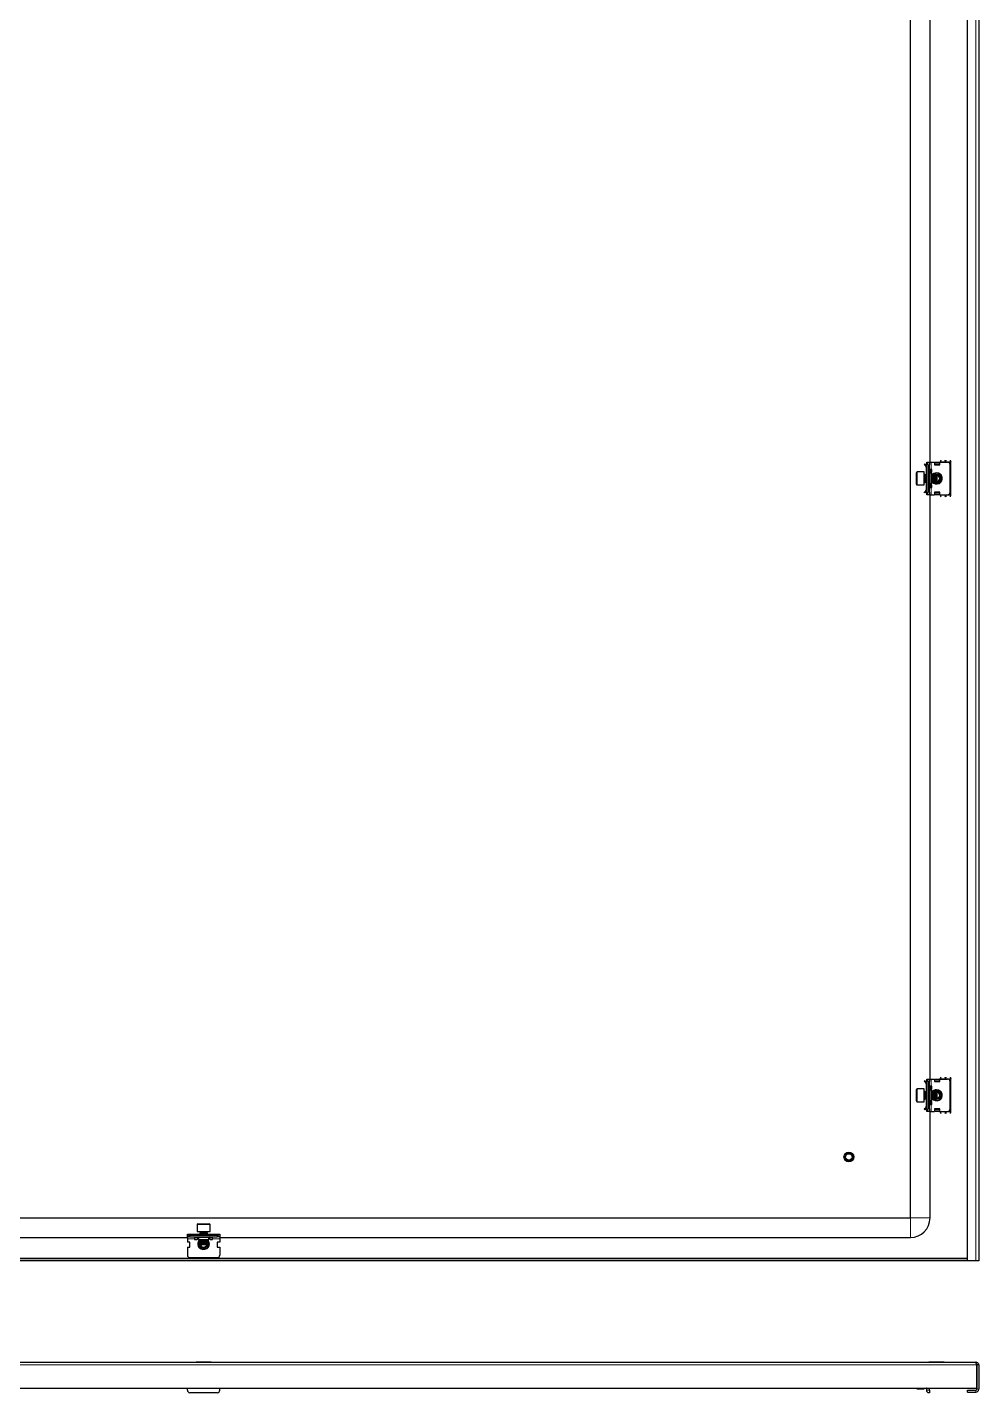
# Model space of a CAD drawing. Header units: millimetres. Extents: x -918 to 2327, y -941 to 1192.
# Drawn here: x 1595 to 2327, y -911 to 140 of the extents above; entities that cross this region are included whole.
import ezdxf

# ---------------------------------------------------------------- set-up
doc = ezdxf.new("R2010")
doc.units = ezdxf.units.MM

msp = doc.modelspace()

# ---------------------------------------------------------------- linework, layer by layer
at = {"color": 7, "linetype": 'Continuous', "lineweight": 25}
for p, q in [((2318.97, -809.47), (2318.97, 945.53)), ((2327.47, 945.53), (2327.47, -809.47)), ((2274.97, -776.47), (2274.97, 912.53)), ((2289.97, -194.47), (2289.97, 330.53)), ((2285.91, -195.83), (2285.56, -196.19)), ((2286.53, -197.16), (2285.56, -196.19)), ((2286.89, -196.81), (2285.91, -195.83)), ((2286.53, -197.16), (2286.89, -196.81)), ((2286.97, -196.47), (2286.97, -196.87)), ((2286.97, -198.22), (2287.47, -198.22)), ((2286.97, -198.22), (2286.97, -201.72)), ((2287.26, -195.77), (2287.47, -195.56)), ((2287.47, -194.47), (2289.47, -194.47)), ((2287.47, -194.74), (2287.47, -194.47)), ((2287.47, -219.21), (2287.47, -194.74)), ((2288.47, -196.47), (2288.47, -217.47)), ((2289.47, -194.47), (2289.47, -196.47)), ((2289.47, -194.47), (2290.97, -194.47)), ((2289.47, -217.47), (2289.47, -196.47)), ((2290.97, -194.47), (2293.47, -194.47)), ((2293.47, -194.47), (2293.47, -196.47)), ((2293.47, -196.47), (2297.47, -196.47)), ((2293.72, -194.85), (2294.22, -194.5)), ((2294.22, -194.85), (2293.72, -195.21)), ((2293.72, -195.21), (2293.72, -194.85)), ((2293.72, -196.12), (2293.72, -195.21)), ((2293.72, -196.47), (2293.72, -196.12)), ((2294.22, -194.5), (2294.22, -194.85)), ((2294.22, -194.5), (2296.72, -194.5)), ((2294.22, -194.85), (2296.72, -194.85)), ((2296.72, -194.85), (2296.72, -194.5)), ((2296.72, -194.5), (2297.22, -194.85)), ((2297.22, -195.21), (2296.72, -194.85)), ((2297.22, -194.85), (2297.22, -195.21)), ((2297.22, -195.21), (2297.22, -196.12)), ((2297.22, -196.12), (2297.22, -196.47)), ((2297.27, -194.59), (2297.27, -196.47)), ((2297.47, -194.59), (2297.27, -194.59)), ((2297.47, -196.47), (2297.47, -194.47)), ((2297.47, -194.47), (2303.47, -194.47)), ((2297.97, -194.47), (2297.97, -194.22)), ((2305.47, -217.47), (2305.47, -196.47)), ((2305.97, -219.72), (2305.97, -194.22)), ((2279.47, -211.37), (2279.47, -202.57)), ((2285.47, -201.97), (2280.07, -201.97)), ((2285.47, -211.97), (2285.47, -201.97)), ((2286.08, -203.97), (2285.72, -203.97)), ((2285.72, -209.97), (2286.08, -209.97)), ((2286.47, -204.53), (2286.08, -203.97)), ((2286.08, -205.83), (2286.08, -203.97)), ((2286.08, -209.97), (2286.08, -205.83)), ((2286.08, -209.97), (2286.47, -209.42)), ((2286.86, -203.97), (2286.47, -204.53)), ((2286.47, -206.04), (2286.47, -204.53)), ((2286.47, -209.42), (2286.47, -206.04)), ((2286.47, -209.42), (2286.86, -209.97)), ((2287.08, -203.97), (2286.86, -203.97)), ((2286.86, -205.83), (2286.86, -203.97)), ((2286.86, -209.97), (2286.86, -205.83)), ((2286.86, -209.97), (2287.08, -209.97)), ((2287.47, -201.72), (2286.97, -201.72)), ((2286.97, -201.72), (2286.97, -203.97)), ((2286.97, -209.97), (2286.97, -212.22)), ((2287.47, -204.53), (2287.08, -203.97)), ((2287.08, -205.83), (2287.08, -203.97)), ((2287.08, -209.97), (2287.08, -205.83)), ((2287.08, -209.97), (2287.47, -209.42)), ((2290.97, -199.97), (2289.47, -199.97)), ((2289.8, -202.94), (2291.47, -201.97)), ((2289.97, -202.84), (2289.97, -201.72)), ((2289.97, -201.72), (2290.47, -201.72)), ((2291.47, -202.97), (2289.97, -202.97)), ((2290.47, -201.72), (2291.47, -201.72)), ((2291.47, -199.97), (2290.97, -199.97)), ((2291.47, -201.97), (2291.47, -199.97)), ((2291.47, -210.97), (2291.47, -202.97)), ((2291.86, -203.97), (2291.47, -204.53)), ((2291.47, -209.42), (2291.86, -209.97)), ((2292.08, -203.97), (2291.86, -203.97)), ((2291.86, -205.83), (2291.86, -203.97)), ((2291.86, -209.97), (2291.86, -205.83)), ((2291.86, -209.97), (2292.08, -209.97)), ((2292.47, -204.53), (2292.08, -203.97)), ((2292.08, -205.83), (2292.08, -203.97)), ((2292.08, -209.97), (2292.08, -205.83)), ((2292.08, -209.97), (2292.47, -209.42)), ((2292.86, -203.97), (2292.47, -204.53)), ((2292.47, -206.04), (2292.47, -204.53)), ((2292.47, -209.42), (2292.47, -206.04)), ((2292.47, -209.42), (2292.86, -209.97)), ((2293.08, -203.97), (2292.86, -203.97)), ((2292.86, -205.83), (2292.86, -203.97)), ((2292.86, -209.97), (2292.86, -205.83)), ((2292.86, -209.97), (2293.08, -209.97)), ((2293.47, -204.53), (2293.08, -203.97)), ((2293.08, -205.83), (2293.08, -203.97)), ((2293.08, -209.97), (2293.08, -205.83)), ((2293.08, -209.97), (2293.47, -209.42)), ((2293.4, -204.42), (2293.64, -204.28)), ((2293.64, -209.66), (2293.4, -209.53)), ((2293.86, -203.97), (2293.47, -204.53)), ((2293.47, -206.04), (2293.47, -204.53)), ((2293.47, -209.42), (2293.47, -206.04)), ((2293.47, -209.42), (2293.86, -209.97)), ((2294.08, -203.97), (2293.86, -203.97)), ((2293.86, -205.83), (2293.86, -203.97)), ((2293.86, -209.97), (2293.86, -205.83)), ((2293.86, -209.97), (2294.08, -209.97)), ((2294.47, -204.53), (2294.08, -203.97)), ((2294.08, -205.83), (2294.08, -203.97)), ((2294.08, -209.97), (2294.08, -205.83)), ((2294.08, -209.97), (2294.47, -209.42)), ((2294.68, -204.23), (2294.31, -204.3)), ((2294.86, -203.97), (2294.47, -204.53)), ((2294.47, -206.04), (2294.47, -204.53)), ((2294.47, -209.42), (2294.47, -206.04)), ((2294.47, -209.42), (2294.86, -209.97)), ((2294.92, -203.97), (2294.86, -203.97)), ((2294.86, -205.83), (2294.86, -203.97)), ((2294.86, -209.97), (2294.86, -205.83)), ((2294.86, -209.97), (2294.92, -209.97)), ((2295.47, -204.53), (2294.92, -203.97)), ((2294.92, -209.97), (2294.92, -203.97)), ((2294.92, -209.97), (2295.47, -209.42)), ((2295.99, -204.41), (2295.17, -204.22)), ((2295.47, -209.42), (2295.47, -204.53)), ((2280.07, -211.97), (2285.47, -211.97)), ((2286.53, -216.78), (2285.56, -217.76)), ((2285.91, -218.11), (2285.56, -217.76)), ((2286.89, -217.14), (2285.91, -218.11)), ((2286.53, -216.78), (2286.89, -217.14)), ((2286.97, -212.22), (2287.47, -212.22)), ((2286.97, -212.22), (2286.97, -215.72)), ((2286.97, -215.72), (2287.47, -215.72)), ((2286.97, -217.47), (2286.97, -217.01)), ((2287.47, -218.39), (2287.26, -218.18)), ((2287.47, -219.47), (2287.47, -219.21)), ((2289.47, -219.47), (2287.47, -219.47)), ((2289.47, -213.97), (2290.97, -213.97)), ((2289.47, -217.47), (2289.47, -219.47)), ((2289.47, -219.47), (2290.97, -219.47)), ((2291.47, -211.97), (2289.8, -211.01)), ((2289.97, -210.97), (2291.47, -210.97)), ((2289.97, -212.22), (2289.97, -211.11)), ((2290.47, -212.22), (2289.97, -212.22)), ((2289.97, -669.47), (2289.97, -219.47)), ((2291.47, -212.22), (2290.47, -212.22)), ((2290.97, -213.97), (2291.47, -213.97)), ((2290.97, -219.47), (2293.47, -219.47)), ((2291.47, -213.97), (2291.47, -211.97)), ((2297.47, -217.47), (2293.47, -217.47)), ((2293.47, -217.47), (2293.47, -219.47)), ((2293.72, -217.83), (2293.72, -217.47)), ((2293.72, -218.74), (2293.72, -217.83)), ((2293.72, -218.74), (2294.22, -219.09)), ((2293.72, -219.09), (2293.72, -218.74)), ((2294.22, -219.45), (2293.72, -219.09)), ((2296.72, -219.09), (2294.22, -219.09)), ((2294.22, -219.09), (2294.22, -219.45)), ((2296.72, -219.45), (2294.22, -219.45)), ((2296.72, -219.09), (2297.22, -218.74)), ((2296.72, -219.45), (2296.72, -219.09)), ((2297.22, -219.09), (2296.72, -219.45)), ((2297.22, -217.47), (2297.22, -217.83)), ((2297.22, -217.83), (2297.22, -218.74)), ((2297.22, -218.74), (2297.22, -219.09)), ((2297.27, -217.47), (2297.27, -219.36)), ((2297.27, -219.36), (2297.47, -219.36)), ((2297.47, -219.47), (2297.47, -217.47)), ((2297.47, -219.47), (2303.47, -219.47)), ((2297.97, -219.72), (2297.97, -219.47)), ((2285.91, -670.83), (2285.56, -671.19)), ((2286.53, -672.16), (2285.56, -671.19)), ((2286.89, -671.81), (2285.91, -670.83)), ((2286.53, -672.16), (2286.89, -671.81)), ((2286.97, -671.47), (2286.97, -671.87)), ((2287.26, -670.77), (2287.47, -670.56)), ((2287.47, -669.47), (2289.47, -669.47)), ((2287.47, -669.74), (2287.47, -669.47)), ((2287.47, -694.21), (2287.47, -669.74)), ((2288.47, -671.47), (2288.47, -692.47)), ((2289.47, -669.47), (2289.47, -671.47)), ((2289.47, -669.47), (2290.97, -669.47)), ((2289.47, -692.47), (2289.47, -671.47)), ((2290.97, -669.47), (2293.47, -669.47)), ((2293.47, -669.47), (2293.47, -671.47)), ((2293.47, -671.47), (2297.47, -671.47)), ((2293.72, -669.85), (2294.22, -669.5)), ((2294.22, -669.85), (2293.72, -670.21)), ((2293.72, -670.21), (2293.72, -669.85)), ((2293.72, -671.12), (2293.72, -670.21)), ((2293.72, -671.47), (2293.72, -671.12)), ((2294.22, -669.5), (2294.22, -669.85)), ((2294.22, -669.5), (2296.72, -669.5)), ((2294.22, -669.85), (2296.72, -669.85)), ((2296.72, -669.85), (2296.72, -669.5)), ((2296.72, -669.5), (2297.22, -669.85)), ((2297.22, -670.21), (2296.72, -669.85)), ((2297.22, -669.85), (2297.22, -670.21)), ((2297.22, -670.21), (2297.22, -671.12)), ((2297.22, -671.12), (2297.22, -671.47)), ((2297.27, -669.59), (2297.27, -671.47)), ((2297.47, -669.59), (2297.27, -669.59)), ((2297.47, -669.47), (2303.47, -669.47)), ((2297.47, -671.47), (2297.47, -669.47)), ((2297.97, -669.47), (2297.97, -669.22)), ((2305.47, -692.47), (2305.47, -671.47)), ((2305.97, -694.72), (2305.97, -669.22)), ((2279.47, -686.37), (2279.47, -677.57)), ((2285.47, -676.97), (2280.07, -676.97)), ((2285.47, -686.97), (2285.47, -676.97)), ((2286.08, -678.97), (2285.72, -678.97)), ((2286.47, -679.53), (2286.08, -678.97)), ((2286.08, -680.83), (2286.08, -678.97)), ((2286.08, -684.97), (2286.08, -680.83)), ((2286.86, -678.97), (2286.47, -679.53)), ((2286.47, -681.04), (2286.47, -679.53)), ((2286.47, -684.42), (2286.47, -681.04)), ((2287.08, -678.97), (2286.86, -678.97)), ((2286.86, -680.83), (2286.86, -678.97)), ((2286.86, -684.97), (2286.86, -680.83)), ((2286.97, -673.22), (2287.47, -673.22)), ((2286.97, -673.22), (2286.97, -676.72)), ((2287.47, -676.72), (2286.97, -676.72)), ((2286.97, -676.72), (2286.97, -678.97)), ((2287.47, -679.53), (2287.08, -678.97)), ((2287.08, -680.83), (2287.08, -678.97)), ((2287.08, -684.97), (2287.08, -680.83)), ((2290.97, -674.97), (2289.47, -674.97)), ((2289.8, -677.94), (2291.47, -676.97)), ((2289.97, -677.84), (2289.97, -676.72)), ((2289.97, -676.72), (2290.47, -676.72)), ((2291.47, -677.97), (2289.97, -677.97)), ((2290.47, -676.72), (2291.47, -676.72)), ((2291.47, -674.97), (2290.97, -674.97)), ((2291.47, -676.97), (2291.47, -674.97)), ((2291.47, -685.97), (2291.47, -677.97)), ((2291.86, -678.97), (2291.47, -679.53)), ((2292.08, -678.97), (2291.86, -678.97)), ((2291.86, -680.83), (2291.86, -678.97)), ((2291.86, -684.97), (2291.86, -680.83)), ((2292.47, -679.53), (2292.08, -678.97)), ((2292.08, -680.83), (2292.08, -678.97)), ((2292.08, -684.97), (2292.08, -680.83)), ((2292.86, -678.97), (2292.47, -679.53)), ((2292.47, -681.04), (2292.47, -679.53)), ((2292.47, -684.42), (2292.47, -681.04)), ((2293.08, -678.97), (2292.86, -678.97)), ((2292.86, -680.83), (2292.86, -678.97)), ((2292.86, -684.97), (2292.86, -680.83)), ((2293.47, -679.53), (2293.08, -678.97)), ((2293.08, -680.83), (2293.08, -678.97)), ((2293.08, -684.97), (2293.08, -680.83)), ((2293.4, -679.42), (2293.64, -679.28)), ((2293.86, -678.97), (2293.47, -679.53)), ((2293.47, -681.04), (2293.47, -679.53)), ((2293.47, -684.42), (2293.47, -681.04)), ((2294.08, -678.97), (2293.86, -678.97)), ((2293.86, -680.83), (2293.86, -678.97)), ((2293.86, -684.97), (2293.86, -680.83)), ((2294.47, -679.53), (2294.08, -678.97)), ((2294.08, -680.83), (2294.08, -678.97)), ((2294.08, -684.97), (2294.08, -680.83)), ((2294.68, -679.23), (2294.31, -679.3)), ((2294.86, -678.97), (2294.47, -679.53)), ((2294.47, -681.04), (2294.47, -679.53)), ((2294.47, -684.42), (2294.47, -681.04)), ((2294.92, -678.97), (2294.86, -678.97)), ((2294.86, -680.83), (2294.86, -678.97)), ((2294.86, -684.97), (2294.86, -680.83)), ((2295.47, -679.53), (2294.92, -678.97)), ((2294.92, -684.97), (2294.92, -678.97)), ((2295.99, -679.41), (2295.17, -679.22)), ((2295.47, -684.42), (2295.47, -679.53)), ((2280.07, -686.97), (2285.47, -686.97)), ((2286.53, -691.78), (2285.56, -692.76)), ((2285.91, -693.11), (2285.56, -692.76)), ((2285.72, -684.97), (2286.08, -684.97)), ((2286.89, -692.14), (2285.91, -693.11)), ((2286.08, -684.97), (2286.47, -684.42)), ((2286.47, -684.42), (2286.86, -684.97)), ((2286.53, -691.78), (2286.89, -692.14)), ((2286.86, -684.97), (2287.08, -684.97)), ((2286.97, -684.97), (2286.97, -687.22)), ((2286.97, -687.22), (2286.97, -690.72)), ((2286.97, -687.22), (2287.47, -687.22)), ((2286.97, -690.72), (2287.47, -690.72)), ((2286.97, -692.47), (2286.97, -692.01)), ((2287.08, -684.97), (2287.47, -684.42)), ((2287.47, -693.39), (2287.26, -693.18)), ((2289.47, -688.97), (2290.97, -688.97)), ((2289.47, -692.47), (2289.47, -694.47)), ((2291.47, -686.97), (2289.8, -686.01)), ((2289.97, -685.97), (2291.47, -685.97)), ((2289.97, -687.22), (2289.97, -686.11)), ((2290.47, -687.22), (2289.97, -687.22)), ((2291.47, -687.22), (2290.47, -687.22)), ((2290.97, -688.97), (2291.47, -688.97)), ((2291.47, -684.42), (2291.86, -684.97)), ((2291.47, -688.97), (2291.47, -686.97)), ((2291.86, -684.97), (2292.08, -684.97)), ((2292.08, -684.97), (2292.47, -684.42)), ((2292.47, -684.42), (2292.86, -684.97)), ((2292.86, -684.97), (2293.08, -684.97)), ((2293.08, -684.97), (2293.47, -684.42)), ((2293.64, -684.66), (2293.4, -684.53)), ((2293.47, -684.42), (2293.86, -684.97)), ((2293.47, -692.47), (2293.47, -694.47)), ((2297.47, -692.47), (2293.47, -692.47)), ((2293.72, -692.83), (2293.72, -692.47)), ((2293.72, -693.74), (2293.72, -692.83)), ((2293.72, -694.09), (2293.72, -693.74)), ((2293.72, -693.74), (2294.22, -694.09)), ((2293.86, -684.97), (2294.08, -684.97)), ((2294.08, -684.97), (2294.47, -684.42)), ((2294.47, -684.42), (2294.86, -684.97)), ((2294.86, -684.97), (2294.92, -684.97)), ((2294.92, -684.97), (2295.47, -684.42)), ((2296.72, -694.09), (2297.22, -693.74)), ((2297.22, -692.47), (2297.22, -692.83)), ((2297.22, -692.83), (2297.22, -693.74)), ((2297.22, -693.74), (2297.22, -694.09)), ((2297.27, -692.47), (2297.27, -694.36)), ((2297.47, -694.47), (2297.47, -692.47)), ((2287.47, -694.47), (2287.47, -694.21)), ((2289.47, -694.47), (2287.47, -694.47)), ((2289.47, -694.47), (2290.97, -694.47)), ((2289.97, -776.47), (2289.97, -694.47)), ((2290.97, -694.47), (2293.47, -694.47)), ((2294.22, -694.45), (2293.72, -694.09)), ((2294.22, -694.09), (2294.22, -694.45)), ((2296.72, -694.09), (2294.22, -694.09)), ((2296.72, -694.45), (2294.22, -694.45)), ((2296.72, -694.45), (2296.72, -694.09)), ((2297.22, -694.09), (2296.72, -694.45)), ((2297.27, -694.36), (2297.47, -694.36)), ((2297.47, -694.47), (2303.47, -694.47)), ((2297.97, -694.72), (2297.97, -694.47)), ((1185.97, -776.47), (2274.97, -776.47)), ((1725.47, -781.57), (1725.47, -786.97)), ((1725.47, -786.97), (1735.09, -786.97)), ((1726.07, -780.97), (1734.54, -780.97)), ((1727.47, -787.22), (1727.47, -787.59)), ((1727.47, -787.59), (1728.03, -787.97)), ((1727.47, -787.59), (1729.33, -787.59)), ((1728.03, -787.97), (1727.47, -788.36)), ((1727.47, -788.36), (1727.47, -788.59)), ((1727.47, -788.36), (1729.33, -788.36)), ((1727.47, -788.59), (1728.03, -788.97)), ((1727.47, -788.59), (1729.33, -788.59)), ((1728.03, -787.97), (1729.54, -787.97)), ((1729.33, -787.59), (1733.47, -787.59)), ((1729.33, -788.36), (1733.47, -788.36)), ((1729.33, -788.59), (1733.47, -788.59)), ((1729.54, -787.97), (1732.92, -787.97)), ((1732.92, -787.97), (1733.47, -787.59)), ((1733.47, -788.36), (1732.92, -787.97)), ((1732.92, -788.97), (1733.47, -788.59)), ((1733.47, -787.59), (1733.47, -787.22)), ((1733.47, -788.59), (1733.47, -788.36)), ((1734.54, -780.97), (1734.87, -780.97)), ((1735.09, -786.97), (1735.47, -786.97)), ((1735.47, -786.97), (1735.47, -781.57)), ((1185.97, -791.47), (1717.97, -791.47)), ((1717.97, -790.97), (1717.97, -788.97)), ((1717.97, -788.97), (1718.24, -788.97)), ((1719.97, -790.97), (1717.97, -790.97)), ((1717.97, -790.97), (1717.97, -792.47)), ((1717.97, -792.47), (1717.97, -794.97)), ((1719.97, -794.97), (1717.97, -794.97)), ((1717.97, -798.97), (1717.97, -804.97)), ((1717.97, -798.97), (1719.97, -798.97)), ((1718.24, -788.97), (1742.7, -788.97)), ((1740.97, -789.97), (1719.97, -789.97)), ((1719.97, -790.97), (1740.97, -790.97)), ((1719.97, -798.97), (1719.97, -794.97)), ((1723.47, -790.97), (1723.47, -792.47)), ((1723.47, -791.47), (1726.34, -791.47)), ((1723.47, -792.47), (1723.47, -792.97)), ((1723.47, -792.97), (1725.47, -792.97)), ((1725.47, -792.97), (1726.44, -791.3)), ((1726.47, -791.47), (1726.47, -792.97)), ((1726.47, -792.97), (1734.47, -792.97)), ((1728.03, -792.97), (1727.47, -793.36)), ((1727.47, -793.36), (1727.47, -793.59)), ((1727.47, -793.36), (1729.33, -793.36)), ((1727.47, -793.59), (1728.03, -793.97)), ((1727.47, -793.59), (1729.33, -793.59)), ((1728.03, -793.97), (1727.47, -794.36)), ((1727.47, -794.36), (1727.47, -794.59)), ((1727.47, -794.36), (1729.33, -794.36)), ((1727.47, -794.59), (1728.03, -794.97)), ((1727.47, -794.59), (1729.33, -794.59)), ((1728.03, -794.97), (1727.47, -795.36)), ((1727.47, -795.36), (1727.47, -795.59)), ((1727.47, -795.36), (1729.33, -795.36)), ((1727.47, -795.59), (1728.03, -795.97)), ((1727.47, -795.59), (1729.33, -795.59)), ((1728.03, -795.97), (1727.47, -796.36)), ((1727.47, -796.36), (1727.47, -796.42)), ((1727.47, -796.36), (1729.33, -796.36)), ((1727.47, -796.42), (1728.03, -796.97)), ((1727.47, -796.42), (1733.24, -796.42)), ((1727.72, -796.67), (1727.91, -797.5)), ((1727.79, -795.81), (1727.73, -796.18)), ((1727.78, -795.14), (1727.92, -794.9)), ((1728.03, -793.97), (1729.54, -793.97)), ((1728.03, -794.97), (1729.54, -794.97)), ((1728.03, -795.97), (1729.54, -795.97)), ((1728.03, -796.97), (1732.73, -796.97)), ((1729.33, -793.36), (1733.47, -793.36)), ((1729.33, -793.59), (1733.47, -793.59)), ((1729.33, -794.36), (1733.47, -794.36)), ((1729.33, -794.59), (1733.47, -794.59)), ((1729.33, -795.36), (1733.47, -795.36)), ((1729.33, -795.59), (1733.47, -795.59)), ((1729.33, -796.36), (1733.47, -796.36)), ((1729.54, -793.97), (1732.92, -793.97)), ((1729.54, -794.97), (1732.92, -794.97)), ((1729.54, -795.97), (1732.92, -795.97)), ((1732.73, -796.97), (1732.92, -796.97)), ((1733.47, -793.36), (1732.92, -792.97)), ((1732.92, -793.97), (1733.47, -793.59)), ((1733.47, -794.36), (1732.92, -793.97)), ((1732.92, -794.97), (1733.47, -794.59)), ((1733.47, -795.36), (1732.92, -794.97)), ((1732.92, -795.97), (1733.47, -795.59)), ((1733.47, -796.36), (1732.92, -795.97)), ((1732.92, -796.97), (1733.47, -796.42)), ((1733.03, -794.9), (1733.16, -795.14)), ((1733.24, -796.42), (1733.47, -796.42)), ((1733.47, -793.59), (1733.47, -793.36)), ((1733.47, -794.59), (1733.47, -794.36)), ((1733.47, -795.59), (1733.47, -795.36)), ((1733.47, -796.42), (1733.47, -796.36)), ((1734.47, -792.97), (1734.47, -791.47)), ((1734.5, -791.3), (1735.47, -792.97)), ((1734.61, -791.47), (1737.47, -791.47)), ((1735.47, -792.97), (1737.47, -792.97)), ((1737.47, -792.47), (1737.47, -790.97)), ((1737.47, -792.97), (1737.47, -792.47)), ((1742.97, -790.97), (1740.97, -790.97)), ((1740.97, -794.97), (1740.97, -798.97)), ((1742.97, -794.97), (1740.97, -794.97)), ((1740.97, -798.97), (1742.97, -798.97)), ((1742.7, -788.97), (1742.97, -788.97)), ((1742.97, -788.97), (1742.97, -790.97)), ((1742.97, -790.97), (1742.97, -792.47)), ((1742.97, -791.47), (2274.97, -791.47)), ((1742.97, -792.47), (1742.97, -794.97)), ((1742.97, -798.97), (1742.97, -804.97)), ((2318.97, -807.97), (1141.97, -807.97)), ((2318.97, -809.47), (1141.97, -809.47)), ((1719.97, -806.97), (1740.97, -806.97)), ((2325.37, -809.47), (2318.97, -809.47)), ((2327.47, -809.47), (2325.37, -809.47)), ((1135.57, -887.51), (2325.37, -887.51)), ((1724.69, -887.21), (1724.69, -887.51)), ((1724.69, -887.21), (1736.26, -887.21)), ((1736.26, -887.51), (1736.26, -887.21)), ((2289.19, -887.21), (2289.19, -887.51)), ((2289.19, -887.21), (2300.34, -887.21)), ((2300.34, -887.21), (2300.76, -887.21)), ((2300.76, -887.51), (2300.76, -887.21)), ((2325.71, -889.13), (2325.77, -889.61)), ((2325.77, -889.61), (2325.77, -907.51)), ((2327.47, -889.61), (2325.97, -889.61)), ((2325.97, -889.61), (2325.97, -908.41)), ((2327.47, -889.61), (2327.47, -908.41)), ((1135.17, -907.51), (2325.77, -907.51)), ((1717.97, -909.01), (1717.97, -907.51)), ((1740.97, -911.01), (1719.97, -911.01)), ((1742.97, -909.01), (1742.97, -907.51)), ((2280.07, -908.01), (2285.47, -908.01)), ((2285.47, -908.01), (2285.47, -907.51)), ((2286.97, -908.01), (2287.47, -908.01)), ((2287.47, -909.01), (2287.47, -907.51)), ((2287.47, -910.01), (2287.47, -909.01)), ((2287.47, -910.01), (2288.47, -911.01)), ((2289.47, -911.01), (2288.47, -911.01)), ((2289.47, -909.01), (2289.47, -907.51)), ((2289.47, -909.01), (2289.47, -911.01)), ((2318.97, -910.51), (2318.97, -909.01)), ((2318.97, -909.01), (2325.37, -909.01)), ((2318.97, -910.51), (2325.37, -910.51))]:
    msp.add_line(p, q, dxfattribs=at)
at = {"color": 8, "linetype": 'Continuous', "lineweight": 18}
for p, q in [((2325.37, 945.53), (2325.37, -809.47)), ((2287.47, -196.47), (2286.97, -196.47)), ((2287.47, -195.97), (2287.26, -195.77)), ((2289.47, -196.47), (2288.47, -196.47)), ((2290.97, -199.97), (2290.97, -194.47)), ((2297.22, -196.12), (2293.72, -196.12)), ((2297.97, -194.22), (2301.97, -194.22)), ((2305.97, -194.22), (2301.97, -194.22)), ((2280.07, -201.97), (2280.07, -211.97)), ((2285.72, -203.97), (2285.72, -209.75)), ((2285.72, -209.75), (2285.72, -209.97)), ((2289.97, -202.97), (2289.97, -210.97)), ((2290.47, -201.72), (2290.47, -199.97)), ((2287.47, -217.47), (2286.97, -217.47)), ((2287.47, -217.97), (2287.26, -218.18)), ((2288.47, -217.47), (2289.47, -217.47)), ((2290.47, -213.97), (2290.47, -212.22)), ((2290.97, -219.47), (2290.97, -213.97)), ((2293.72, -217.83), (2297.22, -217.83)), ((2301.97, -219.72), (2297.97, -219.72)), ((2305.97, -219.72), (2301.97, -219.72)), ((2287.47, -671.47), (2286.97, -671.47)), ((2287.47, -670.97), (2287.26, -670.77)), ((2289.47, -671.47), (2288.47, -671.47)), ((2290.97, -674.97), (2290.97, -669.47)), ((2297.22, -671.12), (2293.72, -671.12)), ((2297.97, -669.22), (2301.97, -669.22)), ((2305.97, -669.22), (2301.97, -669.22)), ((2280.07, -676.97), (2280.07, -686.97)), ((2285.72, -678.97), (2285.72, -684.75)), ((2289.97, -677.97), (2289.97, -685.97)), ((2290.47, -676.72), (2290.47, -674.97)), ((2285.72, -684.75), (2285.72, -684.97)), ((2287.47, -692.47), (2286.97, -692.47)), ((2287.47, -692.97), (2287.26, -693.18)), ((2288.47, -692.47), (2289.47, -692.47)), ((2290.47, -688.97), (2290.47, -687.22)), ((2290.97, -694.47), (2290.97, -688.97)), ((2293.72, -692.83), (2297.22, -692.83)), ((2301.97, -694.72), (2297.97, -694.72)), ((2305.97, -694.72), (2301.97, -694.72)), ((2274.97, -776.47), (2289.97, -776.47)), ((2274.97, -776.47), (2274.97, -791.47)), ((1735.09, -781.57), (1725.47, -781.57)), ((1733.47, -787.22), (1727.47, -787.22)), ((1735.47, -781.57), (1735.09, -781.57)), ((1717.97, -792.47), (1723.47, -792.47)), ((1719.97, -789.97), (1719.97, -790.97)), ((1734.47, -791.47), (1726.47, -791.47)), ((1737.47, -792.47), (1742.97, -792.47)), ((1740.97, -790.97), (1740.97, -789.97)), ((2318.97, -807.37), (1141.97, -807.37)), ((1135.17, -889.61), (2325.77, -889.61)), ((2280.07, -907.51), (2280.07, -908.01)), ((2287.47, -909.01), (2289.47, -909.01)), ((2325.37, -909.01), (2325.37, -910.51)), ((2325.97, -908.41), (2327.47, -908.41))]:
    msp.add_line(p, q, dxfattribs=at)
at = {"color": 7, "linetype": 'Continuous', "lineweight": 25, "flags": 128}
for points in [[(2294.31, -209.65), (2294.44, -209.68), (2294.68, -209.72)], [(2294.31, -684.65), (2294.44, -684.68), (2294.68, -684.72)], [(1733.22, -796.18), (1733.18, -795.94), (1733.15, -795.81)]]:
    msp.add_lwpolyline(points, dxfattribs=at)
at = {"color": 7, "linetype": 'Continuous', "lineweight": 25}
for radius in [3.75, 3, 2.5]:
    msp.add_circle((2227.47, -729.47), radius, dxfattribs=at)
for centre, radius, start, end in [((2287.97, -196.47), 1, 135, 180), ((2286.47, -196.47), 2, 0, 60), ((2303.47, -196.47), 2, 0, 90), ((2280.07, -202.57), 0.6, 90, 180), ((2285.72, -203.72), 0.25, 180, 270), ((2285.72, -210.22), 0.25, 90, 180), ((2289.97, -202.47), 0.5, 180, 270), ((2294.97, -206.97), 4, 90, 134.28235), ((2294.97, -206.97), 4, 225.71765, 90), ((2294.97, -206.97), 3, 254.33161, 105.66839), ((2294.97, -206.97), 2.76, 274.01261, 68.2426), ((2294.97, -206.97), 2.45, 281.79772, 78.20228), ((2280.07, -211.37), 0.6, 180, 270), ((2287.97, -217.47), 1, 180, 225), ((2286.47, -217.47), 2, 300, 0), ((2289.97, -211.47), 0.5, 90, 180), ((2303.47, -217.47), 2, 270, 0), ((2287.97, -671.47), 1, 135, 180), ((2286.47, -671.47), 2, 0, 60), ((2303.47, -671.47), 2, 0, 90), ((2280.07, -677.57), 0.6, 90, 180), ((2285.72, -678.72), 0.25, 180, 270), ((2289.97, -677.47), 0.5, 180, 270), ((2294.97, -681.97), 4, 90, 134.28235), ((2294.97, -681.97), 4, 225.71765, 90), ((2294.97, -681.97), 3, 254.33161, 105.66839), ((2294.97, -681.97), 2.76, 274.01261, 68.2426), ((2294.97, -681.97), 2.45, 281.79772, 78.20228), ((2280.07, -686.37), 0.6, 180, 270), ((2285.72, -685.22), 0.25, 90, 180), ((2287.97, -692.47), 1, 180, 225), ((2286.47, -692.47), 2, 300, 0), ((2289.97, -686.47), 0.5, 90, 180), ((2303.47, -692.47), 2, 270, 0), ((2274.97, -776.47), 15, 270, 0), ((1726.07, -781.57), 0.6, 90, 180), ((1727.22, -787.22), 0.25, 0, 90), ((1733.72, -787.22), 0.25, 90, 180), ((1734.87, -781.57), 0.6, 0, 90), ((1719.97, -787.97), 2, 210, 270), ((1725.97, -791.47), 0.5, 0, 90), ((1730.47, -796.47), 4, 135.71765, 0), ((1730.47, -796.47), 3, 164.33161, 15.66839), ((1730.47, -796.47), 2.76, 201.7574, 355.98739), ((1730.47, -796.47), 2.45, 191.79772, 291.7574), ((1730.47, -796.47), 2.45, 291.7574, 348.20228), ((1730.47, -796.47), 4, 0, 44.28235), ((1734.97, -791.47), 0.5, 90, 180), ((1740.97, -787.97), 2, 270, 330), ((1719.97, -804.97), 2, 180, 270), ((1740.97, -804.97), 2, 270, 0), ((1719.97, -909.01), 2, 180, 270), ((1740.97, -909.01), 2, 270, 0), ((2280.07, -907.41), 0.6, 189.59407, 270), ((2325.37, -908.41), 2.1, 270, 0), ((2325.37, -908.41), 0.6, 270, 0)]:
    msp.add_arc(centre, radius, start, end, dxfattribs=at)
at = {"color": 8, "linetype": 'Continuous', "lineweight": 18}
for centre, start, end in [((2294.97, -206.97), 218.94244, 90), ((2294.97, -206.97), 90, 141.05756), ((2294.97, -681.97), 218.94244, 90), ((2294.97, -681.97), 90, 141.05756), ((1730.47, -796.47), 128.94244, 0), ((1730.47, -796.47), 0, 51.05756)]:
    msp.add_arc(centre, 4.5, start, end, dxfattribs=at)
at = {"color": 7, "linetype": 'Continuous', "lineweight": 25}
for points, knots in [([(2286.97, -198.22), (2286.95, -198.03), (2286.92, -197.74), (2286.73, -197.39), (2286.6, -197.24), (2286.53, -197.16)], [0, 0, 0, 0, 0.4850424, 0.7384039, 1, 1, 1, 1]), ([(2287.47, -198.22), (2287.45, -197.98), (2287.4, -197.5), (2287.11, -197.04), (2286.91, -196.84), (2286.89, -196.81)], [0, 0, 0, 0, 0.4618628, 0.9237257, 1, 1, 1, 1]), ([(2297.97, -194.22), (2298.02, -194.1), (2298.11, -193.86), (2298.26, -193.51), (2298.4, -193.18), (2298.5, -193), (2298.54, -192.9)], [0, 0, 0, 0, 0.2474545, 0.5020799, 0.7495343, 1, 1, 1, 1]), ([(2301.4, -192.91), (2301.48, -193.07), (2301.65, -193.42), (2301.85, -193.9), (2301.96, -194.18), (2301.97, -194.22)], [0, 0, 0, 0, 0.4154826, 0.91715183, 1, 1, 1, 1]), ([(2301.97, -194.22), (2302.07, -193.98), (2302.26, -193.49), (2302.45, -193.1), (2302.54, -192.9)], [0, 0, 0, 0, 0.5020654, 1, 1, 1, 1]), ([(2305.4, -192.91), (2305.48, -193.07), (2305.65, -193.42), (2305.85, -193.9), (2305.96, -194.18), (2305.97, -194.22)], [0, 0, 0, 0, 0.4154826, 0.9171518, 1, 1, 1, 1]), ([(2286.53, -216.78), (2286.65, -216.63), (2286.84, -216.41), (2286.95, -216.03), (2286.97, -215.83), (2286.97, -215.72)], [0, 0, 0, 0, 0.4850424, 0.7384039, 1, 1, 1, 1]), ([(2286.89, -217.14), (2287.04, -216.95), (2287.34, -216.57), (2287.47, -216.04), (2287.47, -215.76), (2287.47, -215.72)], [0, 0, 0, 0, 0.4618628, 0.9237257, 1, 1, 1, 1]), ([(2298.54, -221.04), (2298.46, -220.88), (2298.29, -220.53), (2298.1, -220.04), (2297.99, -219.76), (2297.97, -219.72)], [0, 0, 0, 0, 0.4154826, 0.9171518, 1, 1, 1, 1]), ([(2301.97, -219.72), (2301.88, -219.97), (2301.69, -220.45), (2301.5, -220.85), (2301.4, -221.05)], [0, 0, 0, 0, 0.5020654, 1, 1, 1, 1]), ([(2302.54, -221.04), (2302.46, -220.88), (2302.29, -220.53), (2302.1, -220.04), (2301.99, -219.76), (2301.97, -219.72)], [0, 0, 0, 0, 0.4154826, 0.9171518, 1, 1, 1, 1]), ([(2305.97, -219.72), (2305.88, -219.97), (2305.69, -220.45), (2305.5, -220.85), (2305.4, -221.05)], [0, 0, 0, 0, 0.5020654, 1, 1, 1, 1]), ([(2286.97, -673.22), (2286.95, -673.03), (2286.92, -672.74), (2286.73, -672.39), (2286.6, -672.24), (2286.53, -672.16)], [0, 0, 0, 0, 0.4850424, 0.7384039, 1, 1, 1, 1]), ([(2287.47, -673.22), (2287.45, -672.98), (2287.4, -672.5), (2287.11, -672.04), (2286.91, -671.84), (2286.89, -671.81)], [0, 0, 0, 0, 0.4618628, 0.9237257, 1, 1, 1, 1]), ([(2297.97, -669.22), (2298.02, -669.1), (2298.11, -668.86), (2298.26, -668.51), (2298.4, -668.18), (2298.5, -668), (2298.54, -667.9)], [0, 0, 0, 0, 0.2474545, 0.5020799, 0.7495343, 1, 1, 1, 1]), ([(2301.4, -667.91), (2301.48, -668.07), (2301.65, -668.42), (2301.85, -668.9), (2301.96, -669.18), (2301.97, -669.22)], [0, 0, 0, 0, 0.4154826, 0.91715183, 1, 1, 1, 1]), ([(2301.97, -669.22), (2302.07, -668.98), (2302.26, -668.49), (2302.45, -668.1), (2302.54, -667.9)], [0, 0, 0, 0, 0.5020654, 1, 1, 1, 1]), ([(2305.4, -667.91), (2305.48, -668.07), (2305.65, -668.42), (2305.85, -668.9), (2305.96, -669.18), (2305.97, -669.22)], [0, 0, 0, 0, 0.4154826, 0.9171518, 1, 1, 1, 1]), ([(2286.53, -691.78), (2286.65, -691.63), (2286.84, -691.41), (2286.95, -691.03), (2286.97, -690.83), (2286.97, -690.72)], [0, 0, 0, 0, 0.4850424, 0.7384039, 1, 1, 1, 1]), ([(2286.89, -692.14), (2287.04, -691.95), (2287.34, -691.57), (2287.47, -691.04), (2287.47, -690.76), (2287.47, -690.72)], [0, 0, 0, 0, 0.4618628, 0.9237257, 1, 1, 1, 1]), ([(2298.54, -696.04), (2298.46, -695.88), (2298.29, -695.53), (2298.1, -695.04), (2297.99, -694.76), (2297.97, -694.72)], [0, 0, 0, 0, 0.4154826, 0.91715183, 1, 1, 1, 1]), ([(2301.97, -694.72), (2301.88, -694.97), (2301.69, -695.45), (2301.5, -695.85), (2301.4, -696.05)], [0, 0, 0, 0, 0.5020654, 1, 1, 1, 1]), ([(2302.54, -696.04), (2302.46, -695.88), (2302.29, -695.53), (2302.1, -695.04), (2301.99, -694.76), (2301.97, -694.72)], [0, 0, 0, 0, 0.4154826, 0.9171518, 1, 1, 1, 1]), ([(2305.97, -694.72), (2305.88, -694.97), (2305.69, -695.45), (2305.5, -695.85), (2305.4, -696.05)], [0, 0, 0, 0, 0.5020654, 1, 1, 1, 1]), ([(2325.37, -887.51), (2325.65, -887.51), (2325.92, -887.56), (2326.43, -887.77), (2326.66, -887.92), (2327.05, -888.32), (2327.21, -888.55), (2327.42, -889.06), (2327.47, -889.33), (2327.47, -889.61)], [0, 0, 0, 0, 0.25, 0.25, 0.5, 0.5, 0.75, 0.75, 1, 1, 1, 1]), ([(2325.77, -889.61), (2325.74, -889.33), (2325.71, -889.06), (2325.64, -888.55), (2325.61, -888.31), (2325.54, -887.93), (2325.51, -887.77), (2325.44, -887.56), (2325.41, -887.51), (2325.37, -887.51)], [0, 0, 0, 0, 0.25, 0.25, 0.5, 0.5, 0.75, 0.75, 1, 1, 1, 1]), ([(2325.71, -889.13), (2325.75, -889.15), (2325.91, -889.25), (2325.94, -889.45), (2325.97, -889.61)], [0, 0, 0, 0, 0.2077128, 1, 1, 1, 1]), ([(2286.97, -908.01), (2286.95, -907.9), (2286.92, -907.75), (2286.77, -907.59), (2286.69, -907.52), (2286.68, -907.51)], [0, 0, 0, 0, 0.6029704, 0.9179315, 1, 1, 1, 1]), ([(2287.47, -908.01), (2287.45, -907.91), (2287.42, -907.74), (2287.17, -907.58), (2287.06, -907.51)], [0, 0, 0, 0, 0.5741301, 1, 1, 1, 1])]:
    msp.add_open_spline(points, degree=3, knots=knots, dxfattribs=at)

doc.saveas('drawing.dxf')
